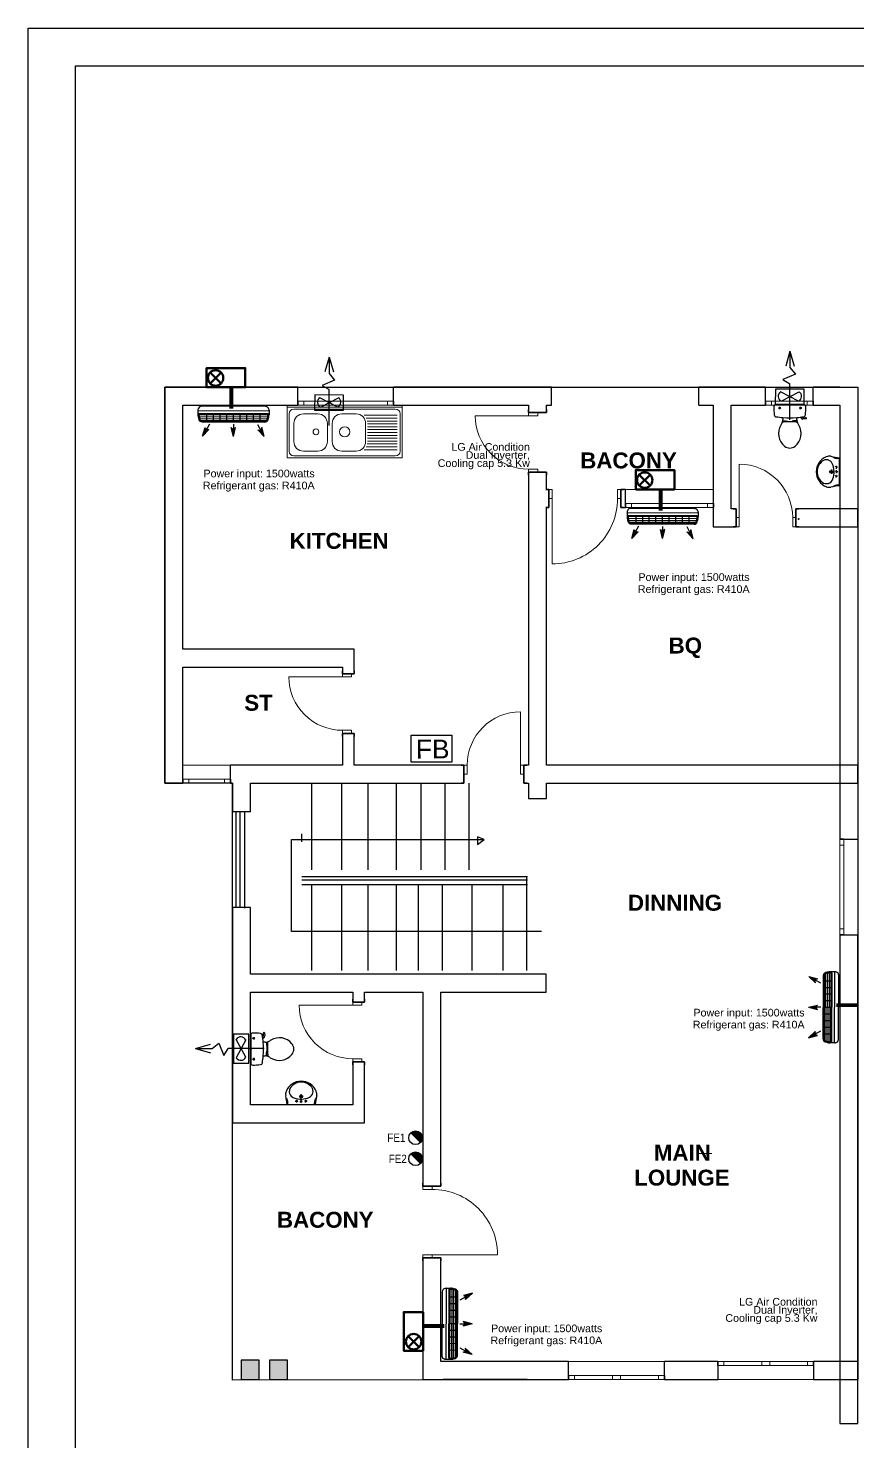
# Model space of a CAD drawing. Header units: inches. Extents: x 23 to 2032867, y 13 to 664695.
# Drawn here: x 611586 to 621983, y 495971 to 513706 of the extents above; entities that cross this region are included whole.
import ezdxf
from ezdxf.enums import TextEntityAlignment as Align

# ---------------------------------------------------------------- set-up
doc = ezdxf.new("R2010")
doc.units = ezdxf.units.IN
doc.header["$MEASUREMENT"] = 0
doc.linetypes.add('DASHED1', pattern=[1, 0.3, -0.4, 0.3])
doc.linetypes.add('Hidden Line', pattern=[391.222223, 282.222223, -109])
for name, color, linetype in [('08-DRAINAGE', 5, 'Continuous'), ('FIRE', 1, 'Continuous'), ('Hvactext', 7, 'Continuous'), ('LIAB', 8, 'Continuous'), ('PLOTYR', 15, 'Continuous')]:
    doc.layers.add(name, color=color, linetype=linetype)
for name, color, linetype, lineweight in [('0Railings', 1, 'Continuous', 18), ('AC', 9, 'Continuous', 15), ('ARCHICAD Doors_Pen_No__27', 7, 'Continuous', 35), ('ARCHICAD Windows_Pen_No__27', 7, 'Continuous', 35), ('BOLD', 7, 'Continuous', 50), ('Building', 8, 'Continuous', 18), ('HWS', 1, 'Continuous', 30), ('new light fittings', 6, 'Continuous', 20), ('SOAK WAWAY', 1, 'Continuous', 30), ('Structural - Bearing_Pen_No__27', 7, 'Continuous', 35)]:
    doc.layers.add(name, color=color, linetype=linetype, lineweight=lineweight)
for name, color, linetype, lineweight, true_color in [('2D Drafting - General_Pen_No__62', 7, 'Continuous', 20, 0xaaaaaa), ('2D Drafting - General_Pen_No__82', 7, 'Continuous', 20, 0xaaaaaa), ('Annotation - Text_Pen_No__86', 7, 'Continuous', 20, 0x5555ff), ('ARCHICAD Doors_Pen_No__23', 7, 'Continuous', 20, 0xff6600), ('ARCHICAD Doors_Pen_No__3', 7, 'Continuous', 18, 0xff6600), ('ARCHICAD Windows_Pen_No__23', 7, 'Continuous', 20, 0xff6600), ('ARCHICAD Windows_Pen_No__3', 7, 'Continuous', 18, 0xff6600), ('Structural - Bearing_Pen_No__160', 7, 'Continuous', 20, 0xb4a35c), ('Structural - Bearing_Pen_No__89', 7, 'Continuous', 20, 0x71cebe)]:
    doc.layers.add(name, color=color, linetype=linetype, lineweight=lineweight, true_color=true_color)
doc.styles.add('Arial', font='arial.ttf', dxfattribs={"height": 250})
doc.styles.add('GENERATED_STYLE_2', font='arialbd.ttf')
doc.styles.get("Standard").update_dxf_attribs({"font": 'arial.ttf'})

# ---------------------------------------------------------------- blocks, each defined once
blk = doc.blocks.new('A$C109E561E')
at = {"layer": 'AC', "linetype": 'Continuous', "lineweight": -2}
for points in [[(111, 143), (73, 5), (170, 110), (125, 100), (125, 100)], [(583, 141), (548, 3), (515, 142), (549, 110), (549, 111)], [(987, 138), (1023, 0), (927, 107), (972, 95), (972, 96)]]:
    blk.add_hatch(color=3, dxfattribs=at).paths.add_polyline_path(points)
at = {"layer": 'AC', "color": 3, "linetype": 'Continuous', "lineweight": -2}
for p, q in [((1047, 466), (54, 471)), ((2, 427), (0, 413)), ((0, 413), (0, 345)), ((0, 406), (1100, 401)), ((0, 345), (0, 345)), ((4, 433), (2, 427)), ((7, 290), (13, 267)), ((16, 365), (15, 345)), ((16, 365), (1085, 360)), ((22, 294), (28, 271)), ((63, 245), (1036, 240)), ((63, 229), (1036, 224)), ((1071, 266), (1077, 289)), ((1085, 360), (1085, 339)), ((1086, 262), (1092, 285)), ((1099, 421), (1097, 428)), ((1100, 408), (1099, 421)), ((1100, 408), (1100, 339)), ((1100, 339), (1100, 339)), ((73, 5), (111, 143)), ((73, 5), (170, 110)), ((111, 143), (126, 100)), ((177, 194), (125, 100)), ((170, 110), (126, 100)), ((548, 2), (515, 142)), ((515, 142), (549, 111)), ((548, 2), (583, 141)), ((549, 192), (549, 111)), ((583, 141), (549, 111)), ((922, 190), (972, 96)), ((1023, 0), (927, 107)), ((927, 107), (972, 95)), ((987, 139), (972, 95)), ((1023, 0), (987, 139))]:
    blk.add_line(p, q, dxfattribs=at)
at = {"layer": 'AC', "color": 8, "linetype": 'Continuous', "lineweight": -2}
for p, q in [((16, 350), (1084, 345)), ((17, 320), (1083, 315)), ((23, 290), (1076, 285)), ((33, 260), (1066, 255)), ((138, 244), (139, 365)), ((241, 244), (242, 364)), ((344, 243), (344, 364)), ((447, 243), (447, 363)), ((549, 242), (550, 363)), ((652, 242), (653, 362)), ((755, 241), (756, 362)), ((858, 241), (859, 361)), ((961, 240), (961, 361))]:
    blk.add_line(p, q, dxfattribs=at)
at = {"layer": 'AC', "color": 3, "linetype": 'Continuous', "lineweight": -2}
for centre, radius, start, end in [((54, 419), 51.4, 89.7096, 164.2846), ((1047, 414), 51.4, 15.1345, 89.7096), ((51, 345), 51.4, 179.7096, 179.7096), ((206, 344), 206, 179.7096, 195.1345), ((63, 281), 51.4, 195.1345, 269.7096), ((206, 344), 190, 179.7096, 195.1345), ((63, 281), 36, 195.1345, 269.7096), ((1036, 276), 36, 269.7096, 344.2846), ((1036, 276), 51.4, 269.7096, 344.2846), ((894, 340), 190, 344.2846, 359.7096), ((894, 340), 206, 344.2846, 359.7096)]:
    blk.add_arc(centre, radius, start, end, dxfattribs=at)
blk = doc.blocks.new('ac1')
at = {"layer": 'BOLD', "color": 6}
for p, q in [((2309094, -76377), (2308957, -76514)), ((2308957, -76377), (2309094, -76514))]:
    blk.add_line(p, q, dxfattribs=at)
blk.add_lwpolyline([(2309139, -76562), (2308655, -76562), (2308655, -76320), (2309139, -76320)], close=True, dxfattribs=at)
blk.add_circle((2309026, -76445), 96.9, dxfattribs=at)
blk = doc.blocks.new('ef1')
at = {"layer": 'new light fittings', "linetype": 'Continuous', "lineweight": 30}
for p, q in [((55922, -239719), (55921, -240170)), ((56029, -239951), (55805, -240069)), ((55813, -239951), (56036, -240069)), ((55852, -240290), (56008, -240224)), ((55920, -240372), (55852, -240290)), ((56008, -240224), (55921, -240170)), ((55919, -240579), (55867, -240392)), ((55919, -240579), (55920, -240372)), ((55919, -240579), (55973, -240392))]:
    blk.add_line(p, q, dxfattribs=at)
blk.add_lwpolyline([(56103, -239913), (55740, -239912), (55740, -240103), (56102, -240104)], close=True, dxfattribs=at)
for centre, start, end in [((55840, -240012), 113.6137, 238.8226), ((56002, -240012), 300.8885, 66.0974)]:
    blk.add_arc(centre, 66.5, start, end, dxfattribs=at)

msp = doc.modelspace()

# ---------------------------------------------------------------- hatches: boundary and pattern name
at = {"layer": 'FIRE', "linetype": 'Continuous'}
for points in [[(616440.502, 499871.504, 0.198912367), (616379.694, 499846.316), (616501.31, 499724.701, 0.668178638)], [(616440.449, 499608.117, 0.198912367), (616379.641, 499582.93), (616501.256, 499461.315, 0.668178638)]]:
    msp.add_hatch(color=7, dxfattribs=at).paths.add_polyline_path(points)
at = {"layer": 'Structural - Bearing_Pen_No__160', "linetype": 'Continuous', "lineweight": 25}
for points in [[(614255.732, 496994.058), (614255.732, 496751.113), (614480.732, 496751.113), (614480.732, 496994.058)], [(614609.012, 496994.058), (614609.012, 496751.113), (614834.012, 496751.113), (614834.012, 496994.058)]]:
    msp.add_hatch(color=8, dxfattribs=at).paths.add_polyline_path(points)

# ---------------------------------------------------------------- linework, layer by layer
at = {"layer": '0Railings', "color": 7, "linetype": 'Continuous', "lineweight": 5, "const_width": 50}
for points in [[(614131.299, 508933.189), (614131.299, 509201.189)], [(619511.034, 507651.724), (619511.034, 507919.724)], [(621715.612, 501448.79), (621983.612, 501448.79)], [(616801.722, 497424.358), (616533.722, 497424.358)]]:
    msp.add_lwpolyline(points, dxfattribs=at)
at = {"layer": '2D Drafting - General_Pen_No__62', "color": 8, "linetype": 'Continuous', "lineweight": 25}
for p, q in [((614886.247, 502374.947), (614886.247, 503529.266)), ((614886.247, 503529.266), (617300.156, 503529.266)), ((617300.156, 503529.266), (617215.482, 503562.772)), ((617215.482, 503562.772), (617215.482, 503463.699)), ((617215.482, 503463.699), (617300.156, 503529.266)), ((618019.232, 502374.947), (614886.247, 502374.947))]:
    msp.add_line(p, q, dxfattribs=at)
at = {"layer": '2D Drafting - General_Pen_No__82', "color": 8, "linetype": 'Continuous', "lineweight": 25}
for p, q in [((615139.461, 503146.145), (615139.461, 504235.355)), ((615139.461, 503146.145), (615139.461, 504235.355)), ((615515.364, 503146.145), (615515.364, 504235.355)), ((615515.364, 503146.145), (615515.364, 504235.355)), ((615848.379, 503146.145), (615848.379, 504235.355)), ((615848.379, 503146.145), (615848.379, 504235.355)), ((616200.532, 503146.145), (616200.532, 504235.355)), ((616200.532, 503146.145), (616200.532, 504235.355)), ((616511.052, 503146.145), (616511.052, 504235.355)), ((616511.052, 503146.145), (616511.052, 504235.355)), ((616811.052, 503146.145), (616811.052, 504235.355)), ((616811.052, 503146.145), (616811.052, 504235.355)), ((617111.052, 503146.145), (617111.052, 504235.355)), ((617111.052, 503146.145), (617111.052, 504235.355)), ((614185.96, 503865.016), (614185.96, 502672.444)), ((614185.96, 503865.016), (614185.96, 502672.444)), ((614236.413, 503865.016), (614236.413, 502672.444)), ((614236.413, 503865.016), (614236.413, 502672.444)), ((614297.675, 503870.952), (614297.675, 502663.891)), ((614297.675, 503870.952), (614297.675, 502663.891)), ((615014.538, 503499.202), (615014.538, 503599.575)), ((615014.538, 503499.202), (615014.538, 503599.575)), ((615014.538, 503064.355), (617843.187, 503064.355)), ((615014.538, 503064.355), (617843.187, 503064.355)), ((615014.538, 503019.745), (617842.309, 503019.745)), ((615014.538, 503019.745), (617842.309, 503019.745)), ((615014.538, 502963.982), (617843.187, 502963.982)), ((615014.538, 502963.982), (617843.187, 502963.982)), ((615139.461, 501883.711), (615139.461, 502963.982)), ((615139.461, 501883.711), (615139.461, 502963.982)), ((615515.364, 501883.711), (615515.364, 502963.982)), ((615515.364, 501883.711), (615515.364, 502963.982)), ((615848.379, 501883.711), (615848.379, 502963.982)), ((615848.379, 501883.711), (615848.379, 502963.982)), ((616200.532, 501883.711), (616200.532, 502963.982)), ((616200.532, 501883.711), (616200.532, 502963.982)), ((616477.376, 501883.711), (616477.376, 502963.982)), ((616477.376, 501883.711), (616477.376, 502963.982)), ((616777.376, 501883.711), (616777.376, 502963.982)), ((616777.376, 501883.711), (616777.376, 502963.982)), ((617151.169, 501883.711), (617151.169, 502963.982)), ((617151.169, 501883.711), (617151.169, 502963.982)), ((617539.952, 501883.711), (617539.952, 502963.982)), ((617539.952, 501883.711), (617539.952, 502963.982)), ((617829.686, 503064.355), (617829.686, 501883.711)), ((617829.686, 503064.355), (617829.686, 501883.711))]:
    msp.add_line(p, q, dxfattribs=at)
at = {"layer": 'ARCHICAD Doors_Pen_No__23', "color": 8, "linetype": 'Continuous'}
for p, q in [((617857.054, 508884.436), (617857.054, 508844.436)), ((617972.054, 508884.436), (617857.054, 508884.436)), ((617857.054, 508844.436), (617972.054, 508844.436)), ((617972.054, 508844.436), (617972.054, 508884.436)), ((617972.054, 508174.436), (617857.054, 508174.436)), ((617857.054, 508174.436), (617857.054, 508134.436)), ((617857.054, 508134.436), (617972.054, 508134.436)), ((617972.054, 508134.436), (617972.054, 508174.436)), ((618152.083, 507919.649), (618112.083, 507919.649)), ((618112.083, 507919.649), (618112.083, 507804.649)), ((618112.083, 507804.649), (618152.083, 507804.649)), ((618152.083, 507804.649), (618152.083, 507919.649)), ((619012.083, 507919.649), (618972.083, 507919.649)), ((618972.083, 507919.649), (618972.083, 507804.649)), ((618972.083, 507804.649), (619012.083, 507804.649)), ((619012.083, 507804.649), (619012.083, 507919.649)), ((620458.127, 507566.144), (620498.127, 507566.144)), ((620458.127, 507451.144), (620458.127, 507566.144)), ((620498.127, 507451.144), (620458.127, 507451.144)), ((620498.127, 507566.144), (620498.127, 507451.144)), ((621168.127, 507451.144), (621168.127, 507566.144)), ((621168.127, 507566.144), (621208.127, 507566.144)), ((621208.127, 507451.144), (621168.127, 507451.144)), ((621208.127, 507566.144), (621208.127, 507451.144)), ((615522.772, 505607.472), (615522.772, 505567.472)), ((615637.772, 505607.472), (615522.772, 505607.472)), ((615522.772, 505567.472), (615637.772, 505567.472)), ((615637.772, 505567.472), (615637.772, 505607.472)), ((615637.772, 504897.472), (615522.772, 504897.472)), ((615522.772, 504897.472), (615522.772, 504857.472)), ((615522.772, 504857.472), (615637.772, 504857.472)), ((615637.772, 504857.472), (615637.772, 504897.472)), ((617087.094, 504460.355), (617047.094, 504460.355)), ((617047.094, 504460.355), (617047.094, 504345.355)), ((617087.094, 504345.355), (617087.094, 504460.355)), ((617797.094, 504460.355), (617757.094, 504460.355)), ((617757.094, 504460.355), (617757.094, 504345.355)), ((617797.094, 504345.355), (617797.094, 504460.355)), ((617047.094, 504345.355), (617087.094, 504345.355)), ((617757.094, 504345.355), (617797.094, 504345.355)), ((615652.261, 501487.196), (615652.261, 501447.196)), ((615767.261, 501487.196), (615652.261, 501487.196)), ((615652.261, 501447.196), (615767.261, 501447.196)), ((615767.261, 501447.196), (615767.261, 501487.196)), ((615767.261, 500777.196), (615652.261, 500777.196)), ((615652.261, 500777.196), (615652.261, 500737.196)), ((615652.261, 500737.196), (615767.261, 500737.196)), ((615767.261, 500737.196), (615767.261, 500777.196)), ((616532.619, 499177.501), (616532.619, 499137.501)), ((616647.619, 499177.501), (616532.619, 499177.501)), ((616532.619, 499137.501), (616647.619, 499137.501)), ((616647.619, 499137.501), (616647.619, 499177.501)), ((616647.619, 498317.501), (616532.619, 498317.501)), ((616532.619, 498317.501), (616532.619, 498277.501)), ((616532.619, 498277.501), (616647.619, 498277.501)), ((616647.619, 498277.501), (616647.619, 498317.501))]:
    msp.add_line(p, q, dxfattribs=at)
at = {"layer": 'ARCHICAD Doors_Pen_No__27', "color": 8, "linetype": 'Continuous'}
for p, q in [((617857.054, 508884.436), (617857.054, 508921.436)), ((617857.054, 508884.436), (617972.054, 508884.436)), ((617972.054, 508884.436), (618082.054, 508884.436)), ((618082.054, 508884.436), (618082.054, 508921.436)), ((617857.054, 508134.436), (617972.054, 508134.436)), ((617857.054, 508134.436), (617857.054, 508097.436)), ((617972.054, 508134.436), (618082.054, 508134.436)), ((618082.054, 508134.436), (618082.054, 508097.436)), ((618112.083, 507919.649), (618075.083, 507919.649)), ((618112.083, 507919.649), (618112.083, 507804.649)), ((618112.083, 507804.649), (618112.083, 507694.649)), ((619012.083, 507919.649), (619012.083, 507804.649)), ((619012.083, 507919.649), (619049.083, 507919.649)), ((619012.083, 507804.649), (619012.083, 507694.649)), ((618112.083, 507694.649), (618075.083, 507694.649)), ((619012.083, 507694.649), (619049.083, 507694.649)), ((620458.127, 507676.144), (620421.127, 507676.144)), ((620458.127, 507566.144), (620458.127, 507676.144)), ((621208.127, 507566.144), (621208.127, 507676.144)), ((621208.127, 507676.144), (621245.127, 507676.144)), ((620458.127, 507451.144), (620421.127, 507451.144)), ((620458.127, 507451.144), (620458.127, 507566.144)), ((621208.127, 507451.144), (621208.127, 507566.144)), ((621208.127, 507451.144), (621245.127, 507451.144)), ((615522.772, 505607.472), (615522.772, 505644.472)), ((615672.772, 505607.472), (615672.772, 505644.472)), ((615522.772, 505607.472), (615637.772, 505607.472)), ((615637.772, 505607.472), (615672.772, 505607.472)), ((615522.772, 504857.472), (615637.772, 504857.472)), ((615522.772, 504857.472), (615522.772, 504820.472)), ((615637.772, 504857.472), (615672.772, 504857.472)), ((615672.772, 504857.472), (615672.772, 504820.472)), ((617047.094, 504460.355), (617010.094, 504460.355)), ((617047.094, 504460.355), (617047.094, 504345.355)), ((617797.094, 504460.355), (617797.094, 504345.355)), ((617797.094, 504460.355), (617834.094, 504460.355)), ((617047.094, 504235.355), (617010.094, 504235.355)), ((617047.094, 504345.355), (617047.094, 504235.355)), ((617797.094, 504345.355), (617797.094, 504235.355)), ((617797.094, 504235.355), (617834.094, 504235.355)), ((615652.261, 501487.196), (615652.261, 501524.196)), ((615652.261, 501487.196), (615767.261, 501487.196)), ((615767.261, 501487.196), (615802.261, 501487.196)), ((615802.261, 501487.196), (615802.261, 501524.196)), ((615652.261, 500737.196), (615767.261, 500737.196)), ((615652.261, 500737.196), (615652.261, 500700.196)), ((615767.261, 500737.196), (615802.261, 500737.196)), ((615802.261, 500737.196), (615802.261, 500700.196)), ((616532.619, 499177.501), (616532.619, 499214.501)), ((616532.619, 499177.501), (616647.619, 499177.501)), ((616647.619, 499177.501), (616757.619, 499177.501)), ((616757.619, 499177.501), (616757.619, 499214.501)), ((616532.619, 498277.501), (616647.619, 498277.501)), ((616532.619, 498277.501), (616532.619, 498240.501)), ((616647.619, 498277.501), (616757.619, 498277.501)), ((616757.619, 498277.501), (616757.619, 498240.501))]:
    msp.add_line(p, q, dxfattribs=at)
at = {"layer": 'ARCHICAD Doors_Pen_No__3', "color": 8, "linetype": 'Continuous'}
for p, q in [((617857.054, 508844.436), (617187.054, 508844.436)), ((620498.127, 507566.144), (620498.127, 508236.144)), ((618152.083, 507804.649), (618152.083, 506984.649)), ((615522.772, 505567.472), (614852.772, 505567.472)), ((617757.094, 504460.355), (617757.094, 505130.355)), ((615652.261, 501447.196), (614982.261, 501447.196)), ((616647.619, 498317.501), (617467.619, 498317.501))]:
    msp.add_line(p, q, dxfattribs=at)
for centre, major_axis, start_param, end_param in [((617857.054, 508844.436), (473.762, 473.762), 2.35619449, 3.926990817), ((618152.083, 507804.649), (579.828, 579.828), 3.926990817, 5.497787144), ((615522.772, 505567.472), (473.762, 473.762), 2.35619449, 3.926990817), ((617757.094, 504460.355), (-473.762, 473.762), -0.785398163, 0.785398163), ((615652.261, 501447.196), (473.762, 473.762), 2.35619449, 3.926990817), ((616647.619, 498317.501), (-579.828, 579.828), 3.926990817, 5.497787144)]:
    msp.add_ellipse(centre, major_axis=major_axis, ratio=1, start_param=start_param, end_param=end_param, dxfattribs=at)
at = {"layer": 'ARCHICAD Doors_Pen_No__3', "color": 8, "linetype": 'Continuous', "extrusion": (0, 0, -1)}
msp.add_ellipse((620498.127, 507566.144), major_axis=(473.762, 473.762), ratio=1, start_param=-0.785398163, end_param=0.785398163, dxfattribs=at)
at = {"layer": 'ARCHICAD Windows_Pen_No__23', "color": 8, "linetype": 'Continuous'}
for p, q in [((615039.754, 509026.113), (614964.754, 509026.113)), ((615039.754, 508976.113), (615039.754, 509026.113)), ((616164.754, 509026.113), (616089.754, 509026.113)), ((616089.754, 509026.113), (616089.754, 508976.113)), ((620825.734, 509026.113), (620900.734, 509026.113)), ((620900.734, 509026.113), (620900.734, 508976.113)), ((621350.734, 508976.113), (621350.734, 509026.113)), ((621350.734, 509026.113), (621425.734, 509026.113)), ((614964.754, 508976.113), (615039.754, 508976.113)), ((616089.754, 508976.113), (616164.754, 508976.113)), ((620900.734, 508976.113), (620825.734, 508976.113)), ((621425.734, 508976.113), (621350.734, 508976.113)), ((619074.198, 507744.649), (619149.198, 507744.649)), ((619149.198, 507694.649), (619074.198, 507694.649)), ((619149.198, 507744.649), (619149.198, 507694.649)), ((620099.198, 507694.649), (620099.198, 507744.649)), ((620099.198, 507744.649), (620174.198, 507744.649)), ((613521.565, 504285.355), (613596.565, 504285.355)), ((613596.565, 504235.355), (613521.565, 504235.355)), ((613596.565, 504285.355), (613596.565, 504235.355)), ((614046.565, 504235.355), (614046.565, 504285.355)), ((614046.565, 504285.355), (614121.565, 504285.355)), ((614121.565, 504235.355), (614046.565, 504235.355)), ((621758.924, 503531.645), (621758.913, 503456.645)), ((621808.913, 503456.638), (621808.924, 503531.638)), ((621758.913, 503456.645), (621808.913, 503456.638)), ((621758.75, 502406.645), (621758.738, 502331.645)), ((621808.75, 502406.638), (621758.75, 502406.645)), ((621808.738, 502331.638), (621808.75, 502406.638)), ((620229.582, 496976.113), (620304.582, 496976.113)), ((620304.582, 496976.113), (620304.582, 496926.113)), ((620779.582, 496926.113), (620779.582, 496976.113)), ((620779.582, 496976.113), (620829.582, 496976.113)), ((620829.582, 496976.113), (620879.582, 496976.113)), ((620879.582, 496976.113), (620879.582, 496926.113)), ((621354.582, 496926.113), (621354.582, 496976.113)), ((621354.582, 496976.113), (621429.582, 496976.113)), ((618359.609, 496801.113), (618434.609, 496801.113)), ((618434.609, 496801.113), (618434.609, 496751.113)), ((618909.609, 496751.113), (618909.609, 496801.113)), ((618909.609, 496801.113), (618959.609, 496801.113)), ((618959.609, 496801.113), (619009.609, 496801.113)), ((619009.609, 496801.113), (619009.609, 496751.113)), ((619484.609, 496751.113), (619484.609, 496801.113)), ((619484.609, 496801.113), (619559.609, 496801.113)), ((620304.582, 496926.113), (620229.582, 496926.113)), ((620829.582, 496926.113), (620779.582, 496926.113)), ((620879.582, 496926.113), (620829.582, 496926.113)), ((621429.582, 496926.113), (621354.582, 496926.113)), ((618434.609, 496751.113), (618359.609, 496751.113)), ((618959.609, 496751.113), (618909.609, 496751.113)), ((619009.609, 496751.113), (618959.609, 496751.113)), ((619559.609, 496751.113), (619484.609, 496751.113))]:
    msp.add_line(p, q, dxfattribs=at)
at = {"layer": 'ARCHICAD Windows_Pen_No__27', "color": 8, "linetype": 'Continuous'}
for p, q in [((614964.754, 508976.113), (614964.754, 509026.113)), ((616164.754, 508976.113), (616164.754, 509026.113)), ((620825.734, 508976.113), (620825.734, 509026.113)), ((621425.734, 508976.113), (621425.734, 509026.113)), ((619074.198, 507694.649), (619074.198, 507744.649)), ((620174.198, 507694.649), (620174.198, 507744.649)), ((613521.565, 504235.355), (613521.565, 504285.355)), ((614121.565, 504235.355), (614121.565, 504285.355)), ((621758.924, 503531.645), (621808.924, 503531.638)), ((621758.738, 502331.645), (621808.738, 502331.638)), ((620229.582, 496976.113), (620229.582, 496926.113)), ((621429.582, 496976.113), (621429.582, 496926.113)), ((618359.609, 496751.113), (618359.609, 496801.113)), ((619559.609, 496751.113), (619559.609, 496801.113))]:
    msp.add_line(p, q, dxfattribs=at)
at = {"layer": 'ARCHICAD Windows_Pen_No__3', "color": 8, "linetype": 'Continuous'}
for p, q in [((616164.754, 509201.113), (614964.754, 509201.113)), ((621425.734, 509201.113), (620825.734, 509201.113)), ((616089.754, 509026.113), (615039.754, 509026.113)), ((620900.734, 509026.113), (621350.734, 509026.113)), ((616164.754, 508976.113), (614964.754, 508976.113)), ((615039.754, 508976.113), (616089.754, 508976.113)), ((621425.734, 508976.113), (620825.734, 508976.113)), ((621350.734, 508976.113), (620900.734, 508976.113)), ((620174.198, 507919.649), (619074.198, 507919.649)), ((620174.198, 507694.649), (619074.198, 507694.649)), ((619149.198, 507744.649), (620099.198, 507744.649)), ((620099.198, 507694.649), (619149.198, 507694.649)), ((614121.565, 504460.355), (613521.565, 504460.355)), ((614121.565, 504235.355), (613521.565, 504235.355)), ((613596.565, 504285.355), (614046.565, 504285.355)), ((614046.565, 504235.355), (613596.565, 504235.355)), ((621758.738, 502331.645), (621758.924, 503531.645)), ((621758.913, 503456.645), (621758.75, 502406.645)), ((621808.75, 502406.638), (621808.913, 503456.638)), ((619559.609, 496976.113), (618359.609, 496976.113)), ((620229.582, 496976.113), (621429.582, 496976.113)), ((620304.582, 496976.113), (620779.582, 496976.113)), ((620879.582, 496976.113), (621354.582, 496976.113)), ((618434.609, 496801.113), (618909.609, 496801.113)), ((619009.609, 496801.113), (619484.609, 496801.113)), ((620779.582, 496926.113), (620304.582, 496926.113)), ((621354.582, 496926.113), (620879.582, 496926.113)), ((619559.609, 496751.113), (618359.609, 496751.113)), ((618909.609, 496751.113), (618434.609, 496751.113)), ((619484.609, 496751.113), (619009.609, 496751.113)), ((620229.582, 496751.113), (621429.582, 496751.113))]:
    msp.add_line(p, q, dxfattribs=at)
at = {"layer": 'Building', "color": 8, "linetype": 'Continuous'}
for p, q in [((614131.299, 509136.644), (614131.299, 508961.644)), ((614830.72, 508976.113), (616030.72, 508976.113)), ((615305.72, 508976.113), (614830.72, 508976.113)), ((619511.034, 507855.18), (619511.034, 507680.18)), ((619979.386, 499586.886), (620154.386, 499586.886))]:
    msp.add_line(p, q, dxfattribs=at)
at = {"layer": 'Building', "color": 8, "lineweight": 20}
for p, q in [((616270.72, 508976.113), (614830.72, 508976.113)), ((614830.72, 508976.113), (614830.72, 508316.113)), ((616270.72, 508952.113), (614830.72, 508952.113)), ((614854.72, 508868.113), (614854.72, 508400.113)), ((616186.72, 508928.113), (614914.72, 508928.113)), ((615214.72, 508868.113), (615034.72, 508868.113)), ((615694.72, 508868.113), (615514.72, 508868.113)), ((615796.366, 508850.113), (616210.72, 508850.113)), ((615822.704, 508814.113), (616210.72, 508814.113)), ((616246.72, 508400.113), (616246.72, 508868.113)), ((616270.72, 508316.113), (616270.72, 508976.113)), ((614914.72, 508748.113), (614914.72, 508520.113)), ((615334.72, 508748.113), (615334.72, 508520.113)), ((615394.72, 508748.113), (615394.72, 508520.113)), ((615814.72, 508748.113), (615814.72, 508520.113)), ((615835.56, 508778.113), (616210.72, 508778.113)), ((615838.72, 508742.113), (616210.72, 508742.113)), ((615838.72, 508706.113), (616210.72, 508706.113)), ((615838.72, 508670.113), (616210.72, 508670.113)), ((615835.56, 508490.113), (616210.72, 508490.113)), ((615838.72, 508634.113), (616210.72, 508634.113)), ((615838.72, 508598.113), (616210.72, 508598.113)), ((615838.72, 508562.113), (616210.72, 508562.113)), ((615838.72, 508526.113), (616210.72, 508526.113)), ((614830.72, 508316.113), (616270.72, 508316.113)), ((614914.72, 508340.113), (616186.72, 508340.113)), ((615034.72, 508400.113), (615214.72, 508400.113)), ((615514.72, 508400.113), (615694.72, 508400.113)), ((615796.366, 508418.113), (616210.72, 508418.113)), ((615822.704, 508454.113), (616210.72, 508454.113))]:
    msp.add_line(p, q, dxfattribs=at)
at = {"layer": 'Building', "color": 8, "linetype": 'Continuous', "lineweight": 20}
for p, q in [((614950.72, 508976.113), (614890.72, 508976.113)), ((615430.72, 508976.113), (614950.72, 508976.113))]:
    msp.add_line(p, q, dxfattribs=at)
at = {"layer": 'Building', "linetype": 'Continuous', "lineweight": 30, "ltscale": 1000}
for p, q in [((621325.458, 508976.113), (620938.678, 508976.113)), ((621045.664, 508820.373), (621045.664, 508796.589)), ((621218.472, 508796.589), (621218.472, 508820.373)), ((621271.195, 508826.781), (621274.414, 508815.501)), ((621273.597, 508818.364), (621296.082, 508823.533)), ((621296.27, 508822.642), (621294.593, 508830.605)), ((621304.875, 508816.516), (621333.98, 508820.206)), ((621338.219, 508817.397), (621339.596, 508812.512)), ((621053.438, 508764.562), (621053.438, 508781.244)), ((621053.438, 508781.244), (621087.522, 508781.244)), ((621079.73, 508781.244), (621079.73, 508767.215)), ((621087.522, 508781.244), (621087.522, 508767.814)), ((621087.522, 508777.117), (621104.524, 508777.117)), ((621104.524, 508777.117), (621104.524, 508773.377)), ((621104.524, 508773.377), (621159.611, 508773.377)), ((621159.611, 508777.117), (621159.611, 508773.377)), ((621176.613, 508777.117), (621159.611, 508777.117)), ((621176.613, 508781.244), (621176.613, 508768.671)), ((621210.698, 508781.244), (621176.613, 508781.244)), ((621184.406, 508781.244), (621184.406, 508768.222)), ((621210.698, 508766.08), (621210.698, 508781.244)), ((621336.421, 508807.601), (621296.018, 508801.579)), ((621755.079, 508307.554), (621732.731, 508309.429)), ((621755.079, 508307.554, -1683.122), (621732.731, 508309.429, -1683.122)), ((621755.079, 507965.895), (621755.079, 508317.668)), ((621755.079, 507965.895, -1683.122), (621755.079, 508317.668, -1683.122)), ((621755.079, 507976.009), (621732.731, 507974.134)), ((621755.079, 507976.009, -1683.122), (621732.731, 507974.134, -1683.122)), ((614376.37, 501091.388), (614376.37, 500704.608)), ((614529.842, 501062.2), (614521.878, 501060.524)), ((614525.702, 501037.125), (614536.982, 501040.344)), ((614534.12, 501039.527), (614528.95, 501062.013)), ((614535.967, 501070.805), (614532.278, 501099.91)), ((614535.086, 501104.15), (614539.971, 501105.527)), ((614544.882, 501102.351), (614550.904, 501061.949)), ((614555.894, 500984.402), (614532.11, 500984.402)), ((614571.239, 500976.628), (614571.239, 500942.544)), ((614586.403, 500976.628), (614571.239, 500976.628)), ((614571.239, 500950.336), (614584.262, 500950.336)), ((614571.239, 500942.544), (614583.812, 500942.544)), ((614571.239, 500819.369), (614571.239, 500853.453)), ((614571.239, 500853.453), (614584.669, 500853.453)), ((614571.239, 500845.66), (614585.269, 500845.66)), ((614575.367, 500942.544), (614575.367, 500925.542)), ((614575.367, 500925.542), (614579.106, 500925.542)), ((614575.367, 500853.453), (614575.367, 500870.455)), ((614575.367, 500870.455), (614579.106, 500870.455)), ((614579.106, 500870.455), (614579.106, 500925.542)), ((614532.11, 500811.595), (614555.894, 500811.595)), ((614587.921, 500819.369), (614571.239, 500819.369)), ((614830.702, 500202.513), (615182.475, 500202.513)), ((614830.702, 500202.513, -1683.122), (615182.475, 500202.513, -1683.122)), ((614840.816, 500202.513), (614838.941, 500224.86)), ((614840.816, 500202.513, -1683.122), (614838.941, 500224.86, -1683.122)), ((615172.361, 500202.513), (615174.236, 500224.86)), ((615172.361, 500202.513, -1683.122), (615174.236, 500224.86, -1683.122))]:
    msp.add_line(p, q, dxfattribs=at)
at = {"layer": 'Building', "linetype": 'Continuous', "lineweight": 30, "ltscale": 50}
for p, q in [((621021.064, 508941.048), (620989.045, 508941.048)), ((621005.055, 508925.039), (621005.055, 508957.057)), ((621282.745, 508941.048), (621251.002, 508941.048)), ((621266.874, 508925.177), (621266.874, 508956.92)), ((621681.461, 508141.781), (621627.261, 508141.781)), ((621681.461, 508141.781, -1683.122), (621627.261, 508141.781, -1683.122)), ((621654.197, 508168.13), (621654.197, 508115.433)), ((621654.197, 508168.13, -1683.122), (621654.197, 508115.433, -1683.122)), ((614427.307, 501032.804), (614395.563, 501032.804)), ((614411.435, 501048.676), (614411.435, 501016.932)), ((614427.444, 500770.985), (614395.426, 500770.985)), ((614411.435, 500786.994), (614411.435, 500754.976)), ((615032.937, 500303.395), (614980.24, 500303.395)), ((615032.937, 500303.395, -1683.122), (614980.24, 500303.395, -1683.122)), ((615006.588, 500276.13), (615006.588, 500330.331)), ((615006.588, 500276.13, -1683.122), (615006.588, 500330.331, -1683.122))]:
    msp.add_line(p, q, dxfattribs=at)
at = {"layer": 'Building', "linetype": 'DASHED1', "lineweight": 30, "ltscale": 50}
for p, q in [((621728.436, 508197.886), (621693.512, 508197.886)), ((621728.436, 508197.886, -1683.122), (621693.512, 508197.886, -1683.122)), ((621732.849, 508141.781), (621697.924, 508141.781)), ((621732.849, 508141.781, -1683.122), (621697.924, 508141.781, -1683.122)), ((621711.394, 508215.576), (621711.394, 508180.195)), ((621711.394, 508215.576, -1683.122), (621711.394, 508180.195, -1683.122)), ((621715.806, 508124.091), (621715.806, 508159.472)), ((621715.806, 508124.091, -1683.122), (621715.806, 508159.472, -1683.122)), ((621728.436, 508085.677), (621693.512, 508085.677)), ((621728.436, 508085.677, -1683.122), (621693.512, 508085.677, -1683.122)), ((621711.394, 508067.987), (621711.394, 508103.367)), ((621711.394, 508067.987, -1683.122), (621711.394, 508103.367, -1683.122)), ((614932.794, 500246.198), (614968.174, 500246.198)), ((614932.794, 500246.198, -1683.122), (614968.174, 500246.198, -1683.122)), ((614950.484, 500229.155), (614950.484, 500264.08)), ((614950.484, 500229.155, -1683.122), (614950.484, 500264.08, -1683.122)), ((614988.898, 500241.786), (615024.279, 500241.786)), ((614988.898, 500241.786, -1683.122), (615024.279, 500241.786, -1683.122)), ((615006.588, 500224.743), (615006.588, 500259.668)), ((615006.588, 500224.743, -1683.122), (615006.588, 500259.668, -1683.122)), ((615080.383, 500246.198), (615045.002, 500246.198)), ((615080.383, 500246.198, -1683.122), (615045.002, 500246.198, -1683.122)), ((615062.693, 500229.155), (615062.693, 500264.08)), ((615062.693, 500229.155, -1683.122), (615062.693, 500264.08, -1683.122))]:
    msp.add_line(p, q, dxfattribs=at)
at = {"layer": 'Building', "linetype": 'Continuous', "lineweight": 30, "ltscale": 200}
for p, q in [((621750.519, 508146.342), (621759.639, 508146.342)), ((621759.639, 508146.342), (621750.519, 508137.221)), ((621759.639, 508137.221), (621750.519, 508146.342)), ((621750.519, 508146.342, -1683.122), (621759.639, 508146.342, -1683.122)), ((621759.639, 508146.342, -1683.122), (621750.519, 508137.221, -1683.122)), ((621759.639, 508137.221, -1683.122), (621750.519, 508146.342, -1683.122)), ((621750.519, 508137.221), (621759.639, 508137.221)), ((621750.519, 508137.221, -1683.122), (621759.639, 508137.221, -1683.122)), ((615011.149, 500197.953), (615002.028, 500207.073)), ((615002.028, 500207.073), (615002.028, 500197.953)), ((615002.028, 500197.953), (615011.149, 500207.073)), ((615011.149, 500197.953, -1683.122), (615002.028, 500207.073, -1683.122)), ((615002.028, 500207.073, -1683.122), (615002.028, 500197.953, -1683.122)), ((615002.028, 500197.953, -1683.122), (615011.149, 500207.073, -1683.122)), ((615011.149, 500207.073), (615011.149, 500197.953)), ((615011.149, 500207.073, -1683.122), (615011.149, 500197.953, -1683.122))]:
    msp.add_line(p, q, dxfattribs=at)
at = {"layer": 'Building', "linetype": 'Continuous', "ltscale": 200}
for p, q in [((621238.299, 507542.786), (621238.299, 507555.453)), ((621238.299, 507555.453), (621250.966, 507542.786)), ((621250.966, 507555.453), (621238.299, 507542.786)), ((621250.966, 507542.786), (621250.966, 507555.453)), ((614370.036, 500891.665), (614382.703, 500904.332)), ((614382.703, 500904.332), (614370.036, 500904.332)), ((614370.036, 500904.332), (614382.703, 500891.665)), ((614382.703, 500891.665), (614370.036, 500891.665))]:
    msp.add_line(p, q, dxfattribs=at)
at = {"layer": 'Building', "linetype": 'Continuous', "lineweight": 30, "ltscale": 50}
for centre in [(621005.055, 508941.048), (621266.874, 508941.048), (614411.435, 501032.804), (614411.435, 500770.985)]:
    msp.add_circle(centre, 9.351, dxfattribs=at)
at = {"layer": 'Building', "color": 8, "lineweight": 20}
for centre, radius in [((615192.188, 508642.147), 36.346), ((615552.053, 508642.147), 63.881)]:
    msp.add_circle(centre, radius, dxfattribs=at)
at = {"layer": 'Building', "linetype": 'Continuous', "lineweight": 30, "ltscale": 1000}
for centre, radius in [((621654.197, 508141.781), 18.608), ((621654.197, 508141.781, -1683.122), 18.608), ((621654.197, 508141.781), 10.99), ((621654.197, 508141.781, -1683.122), 10.99), ((615006.588, 500303.395), 18.608), ((615006.588, 500303.395, -1683.122), 18.608), ((615006.588, 500303.395), 10.99), ((615006.588, 500303.395, -1683.122), 10.99)]:
    msp.add_circle(centre, radius, dxfattribs=at)
at = {"layer": 'Building', "linetype": 'DASHED1', "lineweight": 30, "ltscale": 50}
for centre in [(621711.394, 508197.886), (621711.394, 508197.886, -1683.122), (621715.806, 508141.781), (621715.806, 508141.781, -1683.122), (621711.394, 508085.677), (621711.394, 508085.677, -1683.122), (614950.484, 500246.198), (614950.484, 500246.198, -1683.122), (615006.588, 500241.786), (615006.588, 500241.786, -1683.122), (615062.693, 500246.198), (615062.693, 500246.198, -1683.122)]:
    msp.add_circle(centre, 9.504, dxfattribs=at)
at = {"layer": 'Building', "color": 8, "lineweight": 20}
for centre, radius, start, end in [((614914.72, 508868.113), 60, 90, 180), ((615034.72, 508748.113), 120, 90, 180), ((615214.72, 508748.113), 120, 0, 90), ((615514.72, 508748.113), 120, 90, 180), ((615694.72, 508748.113), 120, 0, 90), ((616186.72, 508868.113), 60, 0, 90), ((615034.72, 508520.113), 120, 180, 270), ((615214.72, 508520.113), 120, 270, 0), ((615514.72, 508520.113), 120, 180, 270), ((615694.72, 508520.113), 120, 270, 0), ((614914.72, 508400.113), 60, 180, 270), ((616186.72, 508400.113), 60, 270, 0)]:
    msp.add_arc(centre, radius, start, end, dxfattribs=at)
at = {"layer": 'Building', "linetype": 'Continuous', "lineweight": 30, "ltscale": 1000}
for centre, radius, start, end in [((620965.243, 508955.186), 33.819, 141.7697938, 181.0191617), ((621827.536, 508954.584), 896.106, 180.0000019, 186.330877), ((620963.227, 508858.692), 26.494, 186.330877, 259.2903908), ((621132.068, 509751.44), 935.068, 259.2903908, 264.6980974), ((621132.248, 509749.5), 933.119, 264.6980974, 275.3019114), ((621132.068, 509751.44), 935.068, 275.3019114, 280.7270761), ((621293.146, 508820.847), 19.481, 195.9271971, 278.4778948), ((621303.895, 508824.247), 7.792, 191.8886154, 277.22379), ((621301.251, 508858.375), 26.118, 280.7270761, 353.6508475), ((621298.892, 508955.186), 33.819, 358.9808265, 38.2302081), ((620436.599, 508954.584), 896.106, 353.6508475, 0), ((621334.469, 508816.34), 3.896, 15.7397884, 97.2238087), ((621194.767, 508620.739), 204.567, 148.9077103, 230.8791806), ((621319.864, 508545.299), 350.65, 146.1570702, 148.9077103), ((620945.099, 508796.589), 100.566, 326.1570684, 0), ((621053.754, 508748.903), 15.584, 96.9358105, 142.5800181), ((621138.992, 508048.205), 721.447, 84.3005444, 96.9358206), ((621069.368, 508620.739), 204.567, 309.1208282, 31.0923054), ((621209.091, 508750.579), 15.584, 37.7817379, 84.3005444), ((621319.037, 508796.589), 100.566, 180.0000019, 213.8429404), ((620944.272, 508545.299), 350.65, 31.0923054, 33.8429316), ((621335.846, 508811.455), 3.896, 278.4778948, 15.7397884), ((621132.068, 508543.645), 105.195, 230.8791806, 309.1208282), ((621666.325, 508141.786), 203.147, 112.4424723, 248.1531127), ((621666.325, 508141.786, -1683.122), 203.147, 112.4424723, 248.1531127), ((621589.822, 508208.806), 82.661, 25.2174734, 128.537704), ((621589.822, 508208.806, -1683.122), 82.661, 25.2174734, 128.537704), ((621628.518, 508233.548), 103.901, 80.4525984, 112.4906661), ((621628.518, 508233.548, -1683.122), 103.901, 80.4525984, 112.4906661), ((621796.565, 508899.918), 583.726, 255.0270052, 265.9244355), ((621796.565, 508899.918, -1683.122), 583.726, 255.0270052, 265.9244355), ((621732.731, 508413.331), 103.901, 239.9007316, 270.0000094), ((621732.731, 508413.331, -1683.122), 103.901, 239.9007316, 270.0000094), ((621643.207, 508141.781), 168.347, 128.53754, 231.4625075), ((621643.207, 508141.781, -1683.122), 168.347, 128.53754, 231.4625075), ((621449.846, 508141.428), 238.006, 337.8276538, 25.5349405), ((621449.846, 508141.428, -1683.122), 238.006, 337.8276538, 25.5349405), ((621590.174, 508075.713), 83.628, 231.6817737, 343.2461383), ((621590.174, 508075.713, -1683.122), 83.628, 231.6817737, 343.2461383), ((621639.087, 508067.52), 124.156, 245.8931025, 246.0931451), ((621639.087, 508067.52, -1683.122), 124.156, 245.8931025, 246.0931451), ((621628.518, 508050.014), 103.901, 247.5093438, 279.5474663), ((621628.518, 508050.014, -1683.122), 103.901, 247.5093438, 279.5474663), ((621796.566, 507383.645), 583.726, 94.075602, 104.9730049), ((621796.566, 507383.645, -1683.122), 583.726, 94.075602, 104.9730049), ((621732.732, 507870.232), 103.901, 90.0000006, 120.0992783), ((621732.732, 507870.232, -1683.122), 103.901, 90.0000006, 120.0992783), ((614397.298, 501064.823), 33.819, 88.9808265, 128.2302081), ((614397.899, 500202.53), 896.106, 83.6508475, 90), ((614494.108, 501067.182), 26.118, 10.7270761, 83.6508475), ((613601.043, 500897.998), 935.068, 5.3019114, 10.7270761), ((614528.236, 501069.825), 7.792, 281.8886154, 7.22379), ((614536.143, 501100.4), 3.896, 105.7397884, 187.2238087), ((614531.636, 501059.077), 19.481, 285.9271971, 8.4778948), ((614541.028, 501101.777), 3.896, 8.4778948, 105.7397884), ((614807.184, 500710.202), 350.65, 121.0923054, 123.8429316), ((614731.744, 500835.299), 204.567, 39.1208282, 121.0923054), ((613602.983, 500898.178), 933.119, 354.6980974, 5.3019114), ((614555.894, 501084.968), 100.566, 270.0000019, 303.8429404), ((615304.278, 500904.922), 721.447, 174.3005444, 186.9358206), ((614601.905, 500975.022), 15.584, 127.7817379, 174.3005444), ((614808.839, 500897.998), 105.195, 320.8791806, 39.1208282), ((614397.298, 500731.174), 33.819, 231.7697938, 271.0191617), ((614397.899, 501593.467), 896.106, 270.0000019, 276.330877), ((614493.791, 500729.157), 26.494, 276.330877, 349.2903908), ((613601.043, 500897.998), 935.068, 349.2903908, 354.6980974), ((614555.894, 500711.029), 100.566, 56.1570684, 90), ((614603.581, 500819.684), 15.584, 186.9358105, 232.5800181), ((614807.184, 501085.794), 350.65, 236.1570702, 238.9077103), ((614731.744, 500960.698), 204.567, 238.9077103, 320.8791806), ((615006.593, 500291.267), 203.147, 22.4424723, 158.1531127), ((615006.593, 500291.267, -1683.122), 203.147, 22.4424723, 158.1531127), ((615006.588, 500314.385), 168.347, 38.53754, 141.4625075), ((615006.588, 500314.385, -1683.122), 168.347, 38.53754, 141.4625075), ((614914.821, 500329.073), 103.901, 157.5093438, 189.5474663), ((614914.821, 500329.073, -1683.122), 103.901, 157.5093438, 189.5474663), ((614248.452, 500161.026), 583.726, 4.075602, 14.9730049), ((614248.452, 500161.026, -1683.122), 583.726, 4.075602, 14.9730049), ((614932.327, 500318.505), 124.156, 155.8931025, 156.0931451), ((614932.327, 500318.505, -1683.122), 124.156, 155.8931025, 156.0931451), ((614940.52, 500367.418), 83.628, 141.6817737, 253.2461383), ((614940.52, 500367.418, -1683.122), 83.628, 141.6817737, 253.2461383), ((615073.613, 500367.77), 82.661, 295.2174734, 38.537704), ((615073.613, 500367.77, -1683.122), 82.661, 295.2174734, 38.537704), ((615764.725, 500161.026), 583.726, 165.0270052, 175.9244355), ((615764.725, 500161.026, -1683.122), 583.726, 165.0270052, 175.9244355), ((615098.355, 500329.073), 103.901, 350.4525984, 22.4906661), ((615098.355, 500329.073, -1683.122), 103.901, 350.4525984, 22.4906661), ((614735.039, 500224.86), 103.901, 0.0000006, 30.0992783), ((614735.039, 500224.86, -1683.122), 103.901, 0.0000006, 30.0992783), ((615006.235, 500507.745), 238.006, 247.8276538, 295.5349405), ((615006.235, 500507.745, -1683.122), 238.006, 247.8276538, 295.5349405), ((615278.138, 500224.86), 103.901, 149.9007316, 180.0000094), ((615278.138, 500224.86, -1683.122), 103.901, 149.9007316, 180.0000094)]:
    msp.add_arc(centre, radius, start, end, dxfattribs=at)
at = {"layer": 'FIRE'}
for p, q in [((616501.275, 499724.667), (616379.622, 499846.244)), ((616501.222, 499461.281), (616379.569, 499582.858))]:
    msp.add_line(p, q, dxfattribs=at)
for centre in [(616440.449, 499785.455), (616440.449, 499522.122)]:
    msp.add_circle(centre, 85.995, dxfattribs=at)
at = {"layer": 'HWS'}
msp.add_lwpolyline([(616384.587, 504835.267), (616897.087, 504835.267), (616897.087, 504495.767), (616384.587, 504495.767)], close=True, dxfattribs=at)
at = {"layer": 'LIAB', "color": 7, "linetype": 'Continuous', "ltscale": 256.031999}
for p, q in [((612178.812, 513236.592), (649608.926, 513236.592)), ((612178.812, 487230.637), (612178.812, 513236.592))]:
    msp.add_line(p, q, dxfattribs=at)
at = {"layer": 'PLOTYR', "color": 1, "linetype": 'Continuous', "ltscale": 250}
for p, q in [((611585.778, 513706.014), (650078.348, 513706.014)), ((611585.778, 486761.215), (611585.778, 513706.014))]:
    msp.add_line(p, q, dxfattribs=at)
at = {"layer": 'Structural - Bearing_Pen_No__27', "color": 8, "linetype": 'Continuous', "lineweight": 25}
for p, q in [((613297.844, 509201.113), (613296.565, 504235.355)), ((614964.754, 509201.113), (613297.844, 509201.113)), ((614964.754, 509026.113), (614964.754, 509201.113)), ((616164.754, 509026.113), (616164.754, 509201.113)), ((617857.054, 509201.113), (616164.754, 509201.113)), ((618142.536, 509201.113), (617857.054, 509201.113)), ((618142.536, 508976.113), (618142.536, 509201.113)), ((619989.806, 508976.113), (619989.806, 509201.113)), ((620825.734, 509201.113), (619989.806, 509201.113)), ((620825.734, 509026.113), (620825.734, 509201.113)), ((621425.734, 509026.113), (621425.734, 509201.113)), ((621759.804, 509201.113), (621425.734, 509201.113)), ((614964.754, 508976.113), (614964.754, 509026.113)), ((616164.754, 508976.113), (616164.754, 509026.113)), ((620825.734, 508976.113), (620825.734, 509026.113)), ((621425.734, 508976.113), (621425.734, 509026.113)), ((613521.998, 505913.613), (613522.786, 508976.113)), ((613522.786, 508976.113), (614964.754, 508976.113)), ((616164.754, 508976.113), (617857.054, 508976.113)), ((617857.054, 508976.113), (617857.054, 508884.436)), ((617857.054, 508884.436), (617857.054, 508921.436)), ((617857.054, 508884.436), (617972.054, 508884.436)), ((617972.054, 508884.436), (618082.054, 508884.436)), ((618082.054, 508976.113), (618142.536, 508976.113)), ((618082.054, 508884.436), (618082.054, 508976.113)), ((618082.054, 508884.436), (618082.054, 508921.436)), ((619989.806, 508976.113), (620172.98, 508976.113)), ((620172.98, 508976.113), (620172.98, 507919.649)), ((620397.98, 508976.113), (620825.734, 508976.113)), ((620397.98, 507676.144), (620397.98, 508976.113)), ((621425.734, 508976.113), (621759.769, 508976.113)), ((621759.769, 508976.113), (621758.924, 503531.645)), ((617857.054, 508134.436), (617857.054, 508097.436)), ((617857.054, 508134.436), (617972.054, 508134.436)), ((617857.054, 508134.436), (617857.054, 504460.355)), ((617972.054, 508134.436), (618082.054, 508134.436)), ((618082.054, 508134.436), (618082.054, 508097.436)), ((618082.054, 507919.649), (618082.054, 508134.436)), ((618112.083, 507919.649), (618075.083, 507919.649)), ((618112.083, 507919.649), (618082.054, 507919.649)), ((618112.083, 507919.649), (618112.083, 507804.649)), ((618112.083, 507804.649), (618112.083, 507694.649)), ((619012.083, 507919.649), (619049.083, 507919.649)), ((619012.083, 507919.649), (619012.083, 507804.649)), ((619074.198, 507919.649), (619012.083, 507919.649)), ((619012.083, 507804.649), (619012.083, 507694.649)), ((619074.198, 507744.649), (619074.198, 507919.649)), ((620174.198, 507744.649), (620174.198, 507919.649)), ((618112.083, 507694.649), (618075.083, 507694.649)), ((618082.054, 504460.355), (618082.054, 507694.649)), ((618082.054, 507694.649), (618112.083, 507694.649)), ((619012.083, 507694.649), (619049.083, 507694.649)), ((619012.083, 507694.649), (619074.198, 507694.649)), ((619074.198, 507694.649), (619074.198, 507744.649)), ((620172.98, 507694.649), (620172.98, 507451.144)), ((620174.198, 507694.649), (620174.198, 507744.649)), ((620458.127, 507676.144), (620397.98, 507676.144)), ((620458.127, 507676.144), (620421.127, 507676.144)), ((620458.127, 507566.144), (620458.127, 507676.144)), ((621208.127, 507676.144), (621245.127, 507676.144)), ((621208.127, 507566.144), (621208.127, 507676.144)), ((621982.786, 507676.144), (621208.127, 507676.144)), ((621982.786, 507451.144), (621982.786, 507676.144)), ((620172.98, 507451.144), (620458.127, 507451.144)), ((620458.127, 507451.144), (620421.127, 507451.144)), ((620458.127, 507451.144), (620458.127, 507566.144)), ((621208.127, 507451.144), (621208.127, 507566.144)), ((621208.127, 507451.144), (621245.127, 507451.144)), ((621208.127, 507451.144), (621982.786, 507451.144)), ((615672.772, 505913.613), (613521.998, 505913.613)), ((615672.772, 505607.472), (615672.772, 505913.613)), ((613521.623, 504460.355), (613521.94, 505688.613)), ((613521.94, 505688.613), (615522.772, 505688.613)), ((615522.772, 505688.613), (615522.772, 505607.472)), ((615522.772, 505607.472), (615522.772, 505644.472)), ((615672.772, 505607.472), (615672.772, 505644.472)), ((615522.772, 505607.472), (615637.772, 505607.472)), ((615637.772, 505607.472), (615672.772, 505607.472)), ((615522.772, 504857.472), (615522.772, 504820.472)), ((615522.772, 504857.472), (615637.772, 504857.472)), ((615522.772, 504857.472), (615522.772, 504460.355)), ((615637.772, 504857.472), (615672.772, 504857.472)), ((615672.772, 504857.472), (615672.772, 504820.472)), ((615672.772, 504460.355), (615672.772, 504857.472)), ((613521.565, 504285.355), (613521.565, 504460.355)), ((614121.565, 504285.355), (614121.565, 504460.355)), ((614145.036, 504460.355), (614121.565, 504460.355)), ((614370.036, 504460.355), (614145.036, 504460.355)), ((615522.772, 504460.355), (614370.036, 504460.355)), ((617047.094, 504460.355), (615672.772, 504460.355)), ((617047.094, 504460.355), (617010.094, 504460.355)), ((617047.094, 504460.355), (617047.094, 504345.355)), ((617797.094, 504460.355), (617834.094, 504460.355)), ((617797.094, 504460.355), (617797.094, 504345.355)), ((617857.054, 504460.355), (617797.094, 504460.355)), ((621982.786, 504460.355), (618082.054, 504460.355)), ((621982.786, 504235.355), (621982.786, 504460.355)), ((613296.565, 504235.355), (613521.565, 504235.355)), ((613521.565, 504235.355), (613521.565, 504285.355)), ((614121.565, 504235.355), (614121.565, 504285.355)), ((614121.565, 504235.355), (614145.036, 504235.355)), ((614145.036, 504235.355), (614145.036, 503872.491)), ((614370.036, 504235.355), (617047.094, 504235.355)), ((614370.036, 503872.491), (614370.036, 504235.355)), ((617047.094, 504235.355), (617010.094, 504235.355)), ((617047.094, 504345.355), (617047.094, 504235.355)), ((617797.094, 504345.355), (617797.094, 504235.355)), ((617797.094, 504235.355), (617834.094, 504235.355)), ((617797.094, 504235.355), (617857.054, 504235.355)), ((617857.054, 504235.355), (617857.054, 504041.125)), ((618082.054, 504235.355), (621982.786, 504235.355)), ((618082.054, 504041.125), (618082.054, 504235.355)), ((617857.054, 504041.125), (618082.054, 504041.125)), ((614370.036, 503872.491), (614145.036, 503872.491)), ((621758.924, 503531.645), (621808.924, 503531.638)), ((621808.924, 503531.638), (621983.924, 503531.61)), ((614370.036, 502672.491), (614145.036, 502672.491)), ((614145.036, 502672.491), (614145.036, 501499.373)), ((614370.036, 501835.711), (614370.036, 502672.491)), ((621758.738, 502331.645), (621757.786, 496199.519)), ((621758.738, 502331.645), (621808.738, 502331.638)), ((621808.738, 502331.638), (621983.738, 502331.61)), ((621982.786, 496199.484), (621983.738, 502331.61)), ((618075.782, 501835.711), (614370.036, 501835.711)), ((618075.782, 501610.711), (618075.782, 501835.711)), ((614145.036, 501610.711), (614145.036, 499972.953)), ((614370.036, 501610.711), (615652.261, 501610.711)), ((614370.036, 500197.953), (614370.036, 501610.711)), ((614370.036, 501499.373), (614370.036, 501610.711)), ((615652.261, 501610.711), (615652.261, 501487.196)), ((615802.261, 501610.711), (616532.619, 501610.711)), ((615802.261, 501487.196), (615802.261, 501610.711)), ((616532.619, 501610.711), (616532.619, 499177.501)), ((616757.619, 499177.501), (616757.619, 501610.711)), ((616757.619, 501610.711), (618075.782, 501610.711)), ((615652.261, 501487.196), (615652.261, 501524.196)), ((615652.261, 501487.196), (615767.261, 501487.196)), ((615767.261, 501487.196), (615802.261, 501487.196)), ((615802.261, 501487.196), (615802.261, 501524.196)), ((615652.261, 500737.196), (615652.261, 500700.196)), ((615652.261, 500737.196), (615767.261, 500737.196)), ((615652.261, 500737.196), (615652.261, 500197.953)), ((615767.261, 500737.196), (615802.261, 500737.196)), ((615802.261, 500737.196), (615802.261, 500700.196)), ((615802.261, 499972.953), (615802.261, 500737.196)), ((615652.261, 500197.953), (614370.036, 500197.953)), ((614145.036, 499972.953), (615802.261, 499972.953)), ((616532.619, 499177.501), (616532.619, 499214.501)), ((616532.619, 499177.501), (616647.619, 499177.501)), ((616647.619, 499177.501), (616757.619, 499177.501)), ((616757.619, 499177.501), (616757.619, 499214.501)), ((616532.619, 498277.501), (616532.619, 498240.501)), ((616532.619, 498277.501), (616647.619, 498277.501)), ((616532.619, 498277.501), (616532.619, 496751.113)), ((616647.619, 498277.501), (616757.619, 498277.501)), ((616757.619, 498277.501), (616757.619, 498240.501)), ((616757.619, 496976.113), (616757.619, 498277.501)), ((614480.732, 496994.058), (614255.732, 496994.058)), ((614255.732, 496994.058), (614255.732, 496751.113)), ((614480.732, 496751.113), (614480.732, 496994.058)), ((614834.012, 496994.058), (614609.012, 496994.058)), ((614609.012, 496994.058), (614609.012, 496751.113)), ((614834.012, 496751.113), (614834.012, 496994.058)), ((618359.609, 496976.113), (616757.619, 496976.113)), ((618359.609, 496801.113), (618359.609, 496976.113)), ((619559.609, 496801.113), (619559.609, 496976.113)), ((620229.582, 496976.113), (619559.609, 496976.113)), ((620229.582, 496976.113), (620229.582, 496926.113)), ((621429.582, 496976.113), (621429.582, 496926.113)), ((621982.786, 496976.113), (621429.582, 496976.113)), ((621982.786, 496751.113), (621982.786, 496976.113)), ((618359.609, 496751.113), (618359.609, 496801.113)), ((619559.609, 496751.113), (619559.609, 496801.113)), ((620229.582, 496926.113), (620229.582, 496751.113)), ((621429.582, 496926.113), (621429.582, 496751.113)), ((614255.732, 496751.113), (614480.732, 496751.113)), ((614609.012, 496751.113), (614834.012, 496751.113)), ((616532.619, 496751.113), (618359.609, 496751.113)), ((617838.851, 496751.113), (616784.541, 496751.113)), ((619559.609, 496751.113), (620229.582, 496751.113)), ((621429.582, 496751.113), (621982.786, 496751.113)), ((621757.786, 496199.519), (621982.786, 496199.484))]:
    msp.add_line(p, q, dxfattribs=at)
at = {"layer": 'Structural - Bearing_Pen_No__89', "color": 8, "linetype": 'Continuous', "lineweight": 25}
for p, q in [((613296.565, 504235.355), (613297.786, 509201.113)), ((613297.786, 509201.113), (621984.804, 509201.113)), ((621984.804, 509201.113), (621982.786, 496751.113)), ((614145.036, 504235.355), (613296.565, 504235.355)), ((614145.036, 496743.727), (614145.036, 504235.355)), ((621982.786, 496751.113), (614145.036, 496743.727))]:
    msp.add_line(p, q, dxfattribs=at)

# ---------------------------------------------------------------- block references
at = {"xscale": -1}
for p in [(2922959.635, 585763.189), (2928339.369, 584481.724)]:
    msp.add_blockref('ac1', p, dxfattribs=at)
at = {"xscale": -1, "rotation": 90}
msp.add_blockref('ac1', (539971.722, 2806252.693), dxfattribs=at)
at = {"layer": '08-DRAINAGE'}
for p, rotation in [((671278.065, 269001.568), 180), ((677053.315, 269075.745), 180), ((854262.521, 556825.026), 270)]:
    msp.add_blockref('ef1', p, dxfattribs=dict(at, rotation=rotation))
at = {"layer": 'SOAK WAWAY', "xscale": 0.81, "yscale": 0.81, "zscale": 0.81}
for p in [(613712.492, 508582.18), (619092.227, 507300.715)]:
    msp.add_blockref('A$C109E561E', p, dxfattribs=at)
for p, rotation in [((621364.603, 501867.597), 270), ((617152.731, 497005.551), 90)]:
    msp.add_blockref('A$C109E561E', p, dxfattribs=dict(at, rotation=rotation))

# ---------------------------------------------------------------- texts
at = {"layer": 'Annotation - Text_Pen_No__86', "color": 8, "linetype": 'Hidden Line', "lineweight": 25, "style": 'GENERATED_STYLE_2'}
for s, p in [('BACONY', (618504.993, 508183.732)), ('KITCHEN', (614861.664, 507174.569)), ('BQ', (619612.799, 505860.912)), ('ST', (614293.081, 505143.147)), ('DINNING', (619102.546, 502633.77)), ('MAIN', (619427.365, 499497.886)), ('LOUNGE', (619181.663, 499184.984)), ('BACONY', (614703.052, 498656.233))]:
    msp.add_text(s, height=200, dxfattribs=at).set_placement(p)
at = {"layer": 'FIRE', "color": 7, "width": 0.85}
for s, p in [('FE1', (616200.264, 499702.297)), ('FE2', (616217.168, 499437.076))]:
    msp.add_text(s, height=104.1863, dxfattribs=at).set_placement(p, align=Align.BOTTOM_CENTER)
at = {"layer": 'FIRE', "color": 7, "insert": (616444.622, 504543.533), "char_height": 236.25, "width": 3585.78424, "attachment_point": 7, "rotation": 0.1112834}
msp.add_mtext('{\\fArial|b0|i0|c0|p34;FB}', dxfattribs=at)
at = {"layer": 'Hvactext', "color": 7, "char_height": 96, "width": 4088.81303, "attachment_point": 3, "line_spacing_factor": 0.636364, "style": 'Arial'}
for s, insert in [('LG Air Condition\\PDual Inverter, \\PCooling cap 5.3 Kw', (617873.435, 508501.516)), ('Power input: 1500watts', (615175.435, 508167.685)), ('Refrigerant gas: R410A', (615175.435, 508017.507)), ('Power input: 1500watts', (620628.113, 506867.838)), ('Refrigerant gas: R410A', (620628.113, 506717.66)), ('Power input: 1500watts', (621317.15, 501403.047)), ('Refrigerant gas: R410A', (621317.15, 501252.87)), ('LG Air Condition\\PDual Inverter, \\PCooling cap 5.3 Kw', (621479.147, 497775.366)), ('Refrigerant gas: R410A', (618781.148, 497291.358)), ('Power input: 1500watts', (618781.148, 497441.535))]:
    msp.add_mtext(s, dxfattribs=dict(at, insert=insert))

doc.saveas('drawing.dxf')
